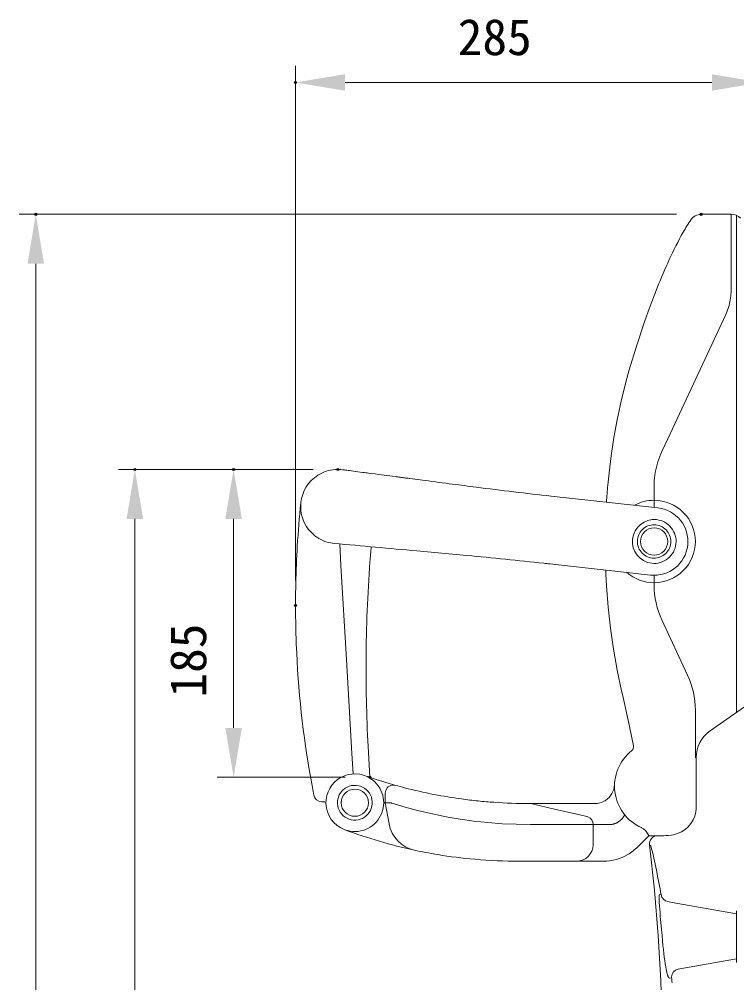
# Model space of a CAD drawing. Units: millimetres, scale not verified. Extents: x -203 to 203, y -143 to 143.
# Drawn here: x 8 to 51.5, y -44.6 to 13.8 of the extents above; entities that cross this region are included whole.
import ezdxf
from ezdxf.enums import TextEntityAlignment as Align

# ---------------------------------------------------------------- set-up
doc = ezdxf.new("R2010")
doc.units = ezdxf.units.MM
doc.header["$LTSCALE"] = 0.25
doc.header["$PDMODE"] = 32
doc.header["$PDSIZE"] = 0.125
for name, color, linetype, lineweight in [('0-1_DIMENSION_LINES$02_DIMENSI', 7, 'Continuous', 18), ('0-8_DIMENSION_LINES$03_LINES', 7, 'Continuous', 18), ('0-9_DIMENSION_LINES$04_SUB_LIN', 4, 'Continuous', 18)]:
    doc.layers.add(name, color=color, linetype=linetype, lineweight=lineweight)
doc.layers.add('0-2_DEFPOINTS', color=7, linetype='Continuous')
doc.styles.add('ＭＳ ゴシック', font='')
doc.styles.get('ＭＳ ゴシック').set_extended_font_data('MS Gothic')

# ---------------------------------------------------------------- blocks, each defined once
blk = doc.blocks.new('D21')
at = {"layer": '0-1_DIMENSION_LINES$02_DIMENSI'}
for p, q in [((257.8513, 150.5), (218.0032, 150.5)), ((219.0032, 57.4998), (219.0032, 147.5002))]:
    blk.add_line(p, q, dxfattribs=at)
blk.add_solid([(219.5031, 147.5002), (218.5032, 147.5002), (219.0032, 150.5)], dxfattribs=at)
at = {"layer": '0-2_DEFPOINTS'}
for p in [(219.0032, 150.5), (259.3513, 150.5)]:
    blk.add_point(p, dxfattribs=at)
blk = doc.blocks.new('D22')
at = {"layer": '0-1_DIMENSION_LINES$02_DIMENSI'}
for p, q in [((235.8168, 135.0203), (224.01, 135.0203)), ((225.01, 57.4998), (225.01, 132.0205))]:
    blk.add_line(p, q, dxfattribs=at)
blk.add_solid([(225.51, 132.0205), (224.51, 132.0205), (225.01, 135.0203)], dxfattribs=at)
at = {"layer": '0-2_DEFPOINTS'}
for p in [(225.01, 135.0203), (237.3168, 135.0203)]:
    blk.add_point(p, dxfattribs=at)
blk = doc.blocks.new('D23')
at = {"layer": '0-1_DIMENSION_LINES$02_DIMENSI'}
for p, q in [((235.8168, 135.0203), (230, 135.0203)), ((231, 119.3422), (231, 132.0205)), ((237.763, 116.3424), (230, 116.3424))]:
    blk.add_line(p, q, dxfattribs=at)
for points in [[(231.5, 132.0205), (230.5, 132.0205), (231, 135.0203)], [(230.5, 119.3422), (231.5, 119.3422), (231, 116.3424)]]:
    blk.add_solid(points, dxfattribs=at)
at = {"layer": '0-2_DEFPOINTS'}
for p in [(231, 135.0203), (237.3168, 135.0203), (239.263, 116.3424)]:
    blk.add_point(p, dxfattribs=at)
at = {"layer": '0-1_DIMENSION_LINES$02_DIMENSI', "style": 'ＭＳ ゴシック'}
blk.add_text('185', height=2.199, rotation=90, dxfattribs=at).set_placement((230, 121.1814), align=Align.BOTTOM_LEFT)
blk = doc.blocks.new('D26')
at = {"layer": '0-1_DIMENSION_LINES$02_DIMENSI'}
for p, q in [((234.7563, 128.2729), (234.7563, 159.5)), ((263, 150.3757), (263, 159.5)), ((260.0002, 158.5), (237.7561, 158.5))]:
    blk.add_line(p, q, dxfattribs=at)
for points in [[(237.7561, 159), (237.7561, 158), (234.7563, 158.5)], [(260.0002, 158), (260.0002, 159), (263, 158.5)]]:
    blk.add_solid(points, dxfattribs=at)
at = {"layer": '0-2_DEFPOINTS'}
for p in [(234.7563, 158.5), (263, 148.8757), (234.7563, 126.7729)]:
    blk.add_point(p, dxfattribs=at)
at = {"layer": '0-1_DIMENSION_LINES$02_DIMENSI', "style": 'ＭＳ ゴシック'}
blk.add_text('285', height=2.199, dxfattribs=at).set_placement((244.5924, 159.5), align=Align.BOTTOM_LEFT)

msp = doc.modelspace()

# ---------------------------------------------------------------- linework, layer by layer
at = {"layer": '0-8_DIMENSION_LINES$03_LINES'}
for p, q in [((51.1686, 2), (49.3513, 2)), ((46.208, -3.7405), (46.6893, -2.4644)), ((45.9443, -4.4705), (46.208, -3.7405)), ((45.444, -5.9488), (45.9443, -4.4705)), ((44.9917, -7.4403), (45.444, -5.9488)), ((44.786, -8.1916), (44.9917, -7.4403)), ((44.5037, -9.3314), (44.786, -8.1916)), ((44.2587, -10.4695), (44.5037, -9.3314)), ((44.0633, -11.5348), (44.2587, -10.4695)), ((43.8927, -12.6531), (44.0633, -11.5348)), ((43.7654, -13.686), (43.8927, -12.6531)), ((27.613, -13.4993), (27.716, -13.5129)), ((28.5244, -13.6185), (28.838, -13.6593)), ((29.9598, -13.8054), (30.8015, -13.9154)), ((43.6914, -14.4336), (43.7654, -13.686)), ((31.6958, -14.0324), (32.6132, -14.1525)), ((40.2646, -15.0983), (46.7252, -15.8124)), ((35.1454, -18.7009), (32.1085, -18.4224)), ((39.8141, -19.1735), (46.2748, -19.8876)), ((43.7162, -21.8321), (43.615, -20.5471)), ((43.8581, -23.1132), (43.7162, -21.8321)), ((44.0407, -24.3892), (43.8581, -23.1132)), ((44.2637, -25.6587), (44.0407, -24.3892)), ((44.527, -26.9205), (44.2637, -25.6587)), ((44.5773, -27.1442), (44.527, -26.9205)), ((44.9288, -28.6929), (44.5773, -27.1442)), ((52.7868, -27.3189), (49.9025, -29.3385)), ((45.2516, -30.2479), (44.9288, -28.6929)), ((29.263, -32.1576), (29.1762, -30.6475)), ((49.05, -33.9586), (49.05, -30.977)), ((30.2, -33.7), (30.2, -33.1302)), ((26.5224, -33.6455), (26.3402, -33.64)), ((26.5725, -33.6714), (26.5293, -33.6464)), ((30.2, -33.7), (30.4245, -34.9732)), ((38.9658, -33.75), (38.8981, -33.75)), ((42.9028, -33.75), (38.9721, -33.75)), ((39.0333, -33.7577), (39.0264, -33.7562)), ((40.5343, -34.1042), (39.0333, -33.7577)), ((41.9125, -34.4224), (40.5343, -34.1042)), ((41.9125, -34.4224), (42.4125, -34.5378)), ((42.8, -35.7495), (42.8, -35.025)), ((42.8, -36.25), (42.8, -35.7495)), ((46.227, -35.7), (46.2266, -35.7)), ((46.2241, -36.2607), (46.523, -39.0043)), ((46.2241, -36.2607), (46.3057, -36.3166)), ((40.4218, -37.25), (38.3235, -37.25)), ((40.4218, -37.25), (41.8, -37.25)), ((41.8123, -37.25), (43.4406, -37.25)), ((46.523, -39.0043), (46.7496, -41.7548)), ((47.3303, -39.7002), (47.5896, -39.7459)), ((47.5896, -39.7459), (51.5, -40.4354)), ((51.5, -43.3912), (51.5, -40.2515)), ((46.7496, -41.7548), (46.9035, -44.5015)), ((51.5, -43.1646), (47.9357, -43.7931)), ((46.9035, -44.5015), (46.9855, -47.2507))]:
    msp.add_line(p, q, dxfattribs=at)
for points in [[(46.1924, -35.6934), (46.1429, -35.7429), (45.5145, -36.3713)], [(46.2491, -35.7), (46.2332, -35.7), (46.227, -35.7)], [(47.08, -35.7), (46.5955, -35.7), (46.4451, -35.7001), (46.326, -35.7001), (46.2508, -35.7), (46.2491, -35.7)]]:
    msp.add_lwpolyline(points, dxfattribs=at)
for centre in [(46.5, -17.85), (28.35, -33.7)]:
    msp.add_circle(centre, 0.825, dxfattribs=at)
for centre, radius, start, end in [((49.3513, 1.25), 0.75, 90, 146.36176), ((51.1686, 1.2), 0.8, 45, 90), ((60.2357, -5.9921), 13.8236, 146.36145, 150.03162), ((72.9547, -12.6278), 28.1632, 151.26235, 158.8421), ((27.3168, -15.7297), 2.25, 122.66222, 173.69268), ((27.3168, -15.7297), 2.25, 108.18038, 122.66143), ((27.3168, -15.7297), 2.25, 94.03605, 108.18038), ((27.3168, -15.7297), 2.25, 82.43612, 94.03605), ((74.3407, 340.7934), 357.3609, 262.50328, 262.55324), ((133.2861, 791.6869), 812.091, 262.55252, 262.58805), ((269.6392, 1840.0817), 1869.3156, 262.59872, 262.60401), ((-81.1878, -862.6457), 856.0862, 82.59213, 82.60426), ((-151.0278, -1399.2869), 1397.2529, 82.5575, 82.58938), ((-3487.4315, -26911.6361), 27126.838, 82.54753, 82.54799), ((-2026.5214, -15743.3975), 15863.4543, 82.54715, 82.54755), ((23866.9139, 182206.28), 183772.5765, 262.54759, 262.54763), ((682.5605, 4964.8723), 5021.2664, 262.54707, 262.54836), ((1807.2411, 13562.4169), 13692.061, 262.54764, 262.54787), ((-861.1555, -6838.4724), 6882.5988, 82.54816, 82.54863), ((-910.3914, -7215.3479), 7262.6768, 82.54771, 82.54861), ((-276.7213, -2370.8941), 2376.9557, 82.54468, 82.54745), ((188.5105, 1175.5066), 1199.8302, 262.53429, 262.61463), ((188.5105, 1175.5066), 1199.8302, 262.61463, 262.6836), ((68.8533, 243.5359), 260.2095, 262.68316, 263.69229), ((83.4327, -17.9657), 39.898, 174.92104, 176.41142), ((85.0797, -21.7271), 60.3233, 174.0853, 176.57972), ((27.3168, -15.7297), 2.25, 173.69268, 224.72314), ((46.5, -17.85), 2.05, 353.69273, 83.69273), ((46.509, -17.8429), 1.3239, 84.04565, 174.0388), ((46.5002, -17.8499), 1.3317, 353.68604, 83.69933), ((27.3169, -15.7296), 2.2501, 224.72289, 239.2037), ((27.3169, -15.7297), 2.25, 239.20369, 253.34793), ((27.3169, -15.7297), 2.25, 253.34794, 264.80996), ((660.7459, 6957.5421), 7004.232, 264.80968, 264.85071), ((46.5072, -17.8588), 1.3239, 173.34659, 263.3397), ((46.5, -17.85), 2.05, 263.69273, 353.69273), ((46.5001, -17.8502), 1.3317, 263.68604, 353.69933), ((85.0841, -21.7274), 60.3278, 176.76032, 177.84542), ((85.061, -21.7261), 60.3046, 176.5809, 176.76029), ((117.3563, -25.5713), 88.3257, 175.1947, 175.7869), ((9.8663, -291.7433), 274.2101, 83.72994, 84.71045), ((117.3975, -25.5747), 88.3671, 175.78737, 179.63602), ((9.8663, -291.7433), 274.2101, 83.65553, 83.72994), ((85.0754, -21.727), 60.319, 177.84545, 178.39364), ((84.628, -17.9663), 41.0941, 182.26187, 183.60059), ((85.0793, -21.7273), 60.323, 178.67693, 179.20107), ((85.0986, -21.7276), 60.3423, 178.39367, 178.67702), ((85.0912, -21.7271), 60.3349, 179.20139, 181.16355), ((85.0802, -21.7271), 60.324, 181.16377, 182.24068), ((85.0742, -21.7274), 60.3179, 182.24058, 190.11611), ((117.3987, -25.5748), 88.3683, 179.63599, 183.29087), ((51.05, -30.9769), 2, 125.00345, 180.0006), ((44.9573, -30.3061), 0.3, 308.35492, 11.17585), ((46.8507, -32.6988), 2.7513, 128.35492, 246.08856), ((28.35, -33.7), 1.75, 56.87149, 181.25765), ((85.0742, -21.7274), 60.3179, 190.11611, 190.99904), ((28.35, -33.7), 1.0545, 93.28978, 273.29124), ((28.35, -33.7), 1.75, 250.02526, 56.87149), ((28.35, -33.7), 1.0545, 273.28982, 93.2912), ((29.3628, -32.1519), 0.1, 183.28881, 235.67567), ((38.8837, -3.7665), 29.9828, 251.28539, 254.41409), ((30.7, -33.1302), 0.5, 99.34247, 180), ((30.7, -33.1302), 0.5, 75.19147, 99.34246), ((38.8853, -3.7626), 29.987, 254.41314, 255.4804), ((42.9028, -32.55), 1.2, 302.72347, 357.29921), ((26.3551, -33.1402), 0.5, 190.99904, 268.2905), ((38.8912, -3.7381), 30.0122, 255.48122, 258.97082), ((38.8887, -3.7488), 30.0012, 258.97164, 262.20842), ((26.5206, -33.6788), 0.0336, 74.85739, 86.88288), ((26.5026, -33.7398), 0.0978, 0.85053, 44.39243), ((28.35, -33.7), 1.75, 181.25662, 249.43641), ((38.8882, -3.7529), 29.9971, 262.20829, 264.15625), ((38.8886, -3.7491), 30.0009, 264.15624, 265.98602), ((38.8981, -3.6144), 30.136, 265.98593, 270), ((38.9658, -34.0501), 0.3001, 80.69299, 90.00017), ((38.9641, -34.0598), 0.31, 78.40748, 80.6661), ((42.9028, -32.55), 1.2, 270.01998, 299.55121), ((42.903, -32.5501), 1.1999, 299.54824, 302.72028), ((47.3333, -33.9584), 1.7168, 281.43086, 350.11518), ((47.3333, -33.9585), 1.7167, 350.11821, 357.96879), ((47.3349, -33.9587), 1.715, 357.9707, 0.00101), ((32.3941, -34.6259), 2, 190.00004, 257.87986), ((42.3, -35.025), 0.5, 67.85353, 77), ((42.3, -35.025), 0.5, 0.00001, 67.85359), ((28.35, -33.7), 1.75, 249.43641, 250.0251), ((38.2738, -7.2464), 30.0037, 249.47119, 257.87986), ((45.4325, -35.8975), 0.7476, 66.03765, 66.08934), ((45.432, -35.8986), 0.7488, 20.59567, 66.03905), ((46.2266, -35.6), 0.1, 200.67198, 270.02065), ((47.08, -32.6999), 3.0001, 270.00016, 281.40835), ((46.7204, -36.2), 0.5, 90.49487, 186.97049), ((38.2777, -7.225), 30.0255, 257.88114, 259.16771), ((38.2731, -7.2496), 30.0005, 259.16754, 260.61191), ((41.8, -36.25), 1, 270, 360), ((43.3936, -34.2506), 2.9993, 300.09283, 315.00173), ((38.2733, -7.2447), 30.0053, 260.61311, 264.93923), ((38.2718, -7.2674), 29.9826, 264.93829, 270.09885), ((43.3915, -34.2467), 3.0037, 270.93662, 300.09074), ((47.416, -39.2105), 0.4971, 189.91273, 260.08098), ((48.0533, -44.2736), 0.4935, 103.77141, 178.81283), ((48.0544, -44.2724), 0.4945, 178.94868, 185.62234), ((-3.8471, -48.2654), 51.5604, 4.05132, 4.38764)]:
    msp.add_arc(centre, radius, start, end, dxfattribs=at)
at = {"layer": '0-9_DIMENSION_LINES$04_SUB_LIN'}
for p, q in [((51.5, 1.9281), (51.5, -28.2199)), ((51.1508, -2.9537), (51.1607, -2.8361)), ((51.1607, -2.8361), (51.1666, -2.7183)), ((51.1666, -2.7183), (51.1686, -2.6003)), ((51.0427, -3.5329), (51.0721, -3.4186)), ((51.0721, -3.4186), (51.0976, -3.3034)), ((51.0976, -3.3034), (51.1192, -3.1875)), ((51.1192, -3.1875), (51.137, -3.0708)), ((51.137, -3.0708), (51.1508, -2.9537)), ((47.3264, -11.6193), (50.8393, -4.0859)), ((50.8393, -4.0859), (50.8874, -3.9781)), ((50.8874, -3.9781), (50.9318, -3.8688)), ((50.9318, -3.8688), (50.9725, -3.7581)), ((50.9725, -3.7581), (51.0095, -3.6461)), ((51.0095, -3.6461), (51.0427, -3.5329)), ((46.9685, -12.3869), (47.3264, -11.6193)), ((46.7264, -13.0125), (46.779, -12.8531)), ((46.779, -12.8531), (46.8369, -12.6956)), ((46.8369, -12.6956), (46.9001, -12.5402)), ((46.9001, -12.5402), (46.9685, -12.3869)), ((46.601, -13.4999), (46.6374, -13.336)), ((46.6374, -13.336), (46.6792, -13.1735)), ((46.6792, -13.1735), (46.7264, -13.0125)), ((46.5113, -14.1646), (46.5253, -13.9974)), ((46.5253, -13.9974), (46.545, -13.8307)), ((46.545, -13.8307), (46.5702, -13.6648)), ((46.5702, -13.6648), (46.601, -13.4999)), ((46.5, -14.5), (46.5028, -14.3322)), ((46.5, -14.5), (46.5, -15.7875)), ((46.5028, -14.3322), (46.5113, -14.1646)), ((27.5113, -19.3023), (27.4352, -17.9966)), ((27.5113, -19.3027), (27.8442, -25.0178)), ((46.5, -20.5), (46.5, -19.9)), ((46.9685, -22.6131), (48.5315, -25.9651)), ((28.1755, -30.7051), (27.8442, -25.0178)), ((49, -28.0782), (49, -30.977)), ((28.2482, -31.9529), (28.1755, -30.7051)), ((30.1, -33.7), (30.4398, -33.7)), ((30.4568, -33.7003), (30.4398, -33.7)), ((30.4739, -33.7012), (30.4568, -33.7003)), ((30.4909, -33.7026), (30.4739, -33.7012)), ((30.5078, -33.7047), (30.4909, -33.7026)), ((30.5247, -33.7073), (30.5078, -33.7047)), ((30.5414, -33.7104), (30.5247, -33.7073)), ((30.5581, -33.7142), (30.5414, -33.7104)), ((30.5746, -33.7185), (30.5581, -33.7142)), ((30.5909, -33.7234), (30.5746, -33.7185)), ((31.4066, -33.9684), (30.5909, -33.7234)), ((32.2293, -34.1884), (31.4066, -33.9684)), ((33.0584, -34.383), (32.2293, -34.1884)), ((33.8931, -34.5522), (33.0584, -34.383)), ((44.5969, -34.6102), (44.7181, -34.4371)), ((34.7326, -34.6957), (33.8931, -34.5522)), ((35.5761, -34.8135), (34.7326, -34.6957)), ((36.4227, -34.9054), (35.5761, -34.8135)), ((36.4227, -34.9054), (37.2805, -34.9718)), ((37.2805, -34.9718), (38.1398, -35.0117)), ((38.1398, -35.0117), (39, -35.025)), ((39, -35.025), (40.4218, -35.025)), ((42.8, -35.025), (43.8, -35.025)), ((43.8, -35.025), (43.8333, -35.0244)), ((43.8333, -35.0244), (43.8667, -35.0227)), ((43.8667, -35.0227), (43.8999, -35.0199)), ((43.8999, -35.0199), (43.933, -35.0159)), ((43.933, -35.0159), (43.9659, -35.0108)), ((43.9659, -35.0108), (43.9987, -35.0045)), ((43.9987, -35.0045), (44.0312, -34.9971)), ((44.0312, -34.9971), (44.0635, -34.9887)), ((44.0635, -34.9887), (44.0954, -34.9791)), ((44.0954, -34.9791), (44.127, -34.9684)), ((44.127, -34.9684), (44.1582, -34.9567)), ((44.1582, -34.9567), (44.189, -34.9438)), ((44.189, -34.9438), (44.2194, -34.93)), ((44.2194, -34.93), (44.2492, -34.9151)), ((44.2492, -34.9151), (44.2785, -34.8992)), ((44.2785, -34.8992), (44.3073, -34.8823)), ((44.3073, -34.8823), (44.3354, -34.8644)), ((44.3354, -34.8644), (44.3629, -34.8456)), ((44.3629, -34.8456), (44.3898, -34.8258)), ((44.3898, -34.8258), (44.416, -34.8052)), ((44.416, -34.8052), (44.4414, -34.7836)), ((44.4414, -34.7836), (44.4661, -34.7612)), ((44.4661, -34.7612), (44.49, -34.7379)), ((44.49, -34.7379), (44.5131, -34.7139)), ((44.5131, -34.7139), (44.5354, -34.6891)), ((44.5354, -34.6891), (44.5568, -34.6635)), ((44.5568, -34.6635), (44.5773, -34.6372)), ((44.5773, -34.6372), (44.5969, -34.6102)), ((46.8035, -39.4002), (46.803, -39.448)), ((46.803, -39.448), (46.8035, -39.4958)), ((46.8039, -39.3827), (46.8035, -39.4002)), ((46.8035, -39.4958), (46.8072, -39.6162)), ((46.8048, -39.3652), (46.8039, -39.3827)), ((46.806, -39.3478), (46.8048, -39.3652)), ((46.8075, -39.3304), (46.806, -39.3478)), ((46.8072, -39.6162), (46.8147, -39.7666)), ((46.8083, -39.3235), (46.8075, -39.3304)), ((46.8092, -39.317), (46.8083, -39.3235)), ((46.8101, -39.3109), (46.8092, -39.317)), ((46.8111, -39.3053), (46.8101, -39.3109)), ((46.8122, -39.3), (46.8111, -39.3053)), ((46.8134, -39.2952), (46.8122, -39.3)), ((46.814, -39.293), (46.8134, -39.2952)), ((46.8146, -39.2908), (46.814, -39.293)), ((46.8152, -39.2888), (46.8146, -39.2908)), ((46.8159, -39.2868), (46.8152, -39.2888)), ((46.8166, -39.285), (46.8159, -39.2868)), ((46.8172, -39.2833), (46.8166, -39.285)), ((46.818, -39.2817), (46.8172, -39.2833)), ((46.8183, -39.2809), (46.818, -39.2817)), ((46.8187, -39.2801), (46.8183, -39.2809)), ((46.8191, -39.2794), (46.8187, -39.2801)), ((46.8194, -39.2787), (46.8191, -39.2794)), ((46.8198, -39.2781), (46.8194, -39.2787)), ((46.8202, -39.2774), (46.8198, -39.2781)), ((46.8206, -39.2768), (46.8202, -39.2774)), ((46.821, -39.2762), (46.8206, -39.2768)), ((46.8214, -39.2757), (46.821, -39.2762)), ((46.8218, -39.2751), (46.8214, -39.2757)), ((46.8222, -39.2746), (46.8218, -39.2751)), ((46.8226, -39.2742), (46.8222, -39.2746)), ((46.823, -39.2737), (46.8226, -39.2742)), ((46.8232, -39.2735), (46.823, -39.2737)), ((46.8235, -39.2733), (46.8232, -39.2735)), ((46.8237, -39.2731), (46.8235, -39.2733)), ((46.8239, -39.2729), (46.8237, -39.2731)), ((46.8241, -39.2727), (46.8239, -39.2729)), ((46.8243, -39.2725), (46.8241, -39.2727)), ((46.8245, -39.2723), (46.8243, -39.2725)), ((46.8247, -39.2722), (46.8245, -39.2723)), ((46.825, -39.272), (46.8247, -39.2722)), ((46.8252, -39.2718), (46.825, -39.272)), ((46.8254, -39.2717), (46.8252, -39.2718)), ((46.8256, -39.2715), (46.8254, -39.2717)), ((46.8259, -39.2714), (46.8256, -39.2715)), ((46.8261, -39.2713), (46.8259, -39.2714)), ((46.8263, -39.2712), (46.8261, -39.2713)), ((46.8265, -39.271), (46.8263, -39.2712)), ((46.8268, -39.2709), (46.8265, -39.271)), ((46.827, -39.2708), (46.8268, -39.2709)), ((46.8272, -39.2707), (46.827, -39.2708)), ((46.8275, -39.2706), (46.8272, -39.2707)), ((46.8277, -39.2706), (46.8275, -39.2706)), ((46.8279, -39.2705), (46.8277, -39.2706)), ((46.8282, -39.2704), (46.8279, -39.2705)), ((46.8284, -39.2703), (46.8282, -39.2704)), ((46.8286, -39.2703), (46.8284, -39.2703)), ((46.8289, -39.2702), (46.8286, -39.2703)), ((46.8292, -39.2702), (46.8289, -39.2702)), ((46.8294, -39.2702), (46.8292, -39.2702)), ((46.8297, -39.2701), (46.8294, -39.2702)), ((46.83, -39.2701), (46.8297, -39.2701)), ((46.8303, -39.2701), (46.83, -39.2701)), ((46.8305, -39.2701), (46.8303, -39.2701)), ((46.8308, -39.2701), (46.8305, -39.2701)), ((46.8311, -39.2701), (46.8308, -39.2701)), ((46.8314, -39.2701), (46.8311, -39.2701)), ((46.8317, -39.2701), (46.8314, -39.2701)), ((46.832, -39.2702), (46.8317, -39.2701)), ((46.8322, -39.2702), (46.832, -39.2702)), ((46.8325, -39.2703), (46.8322, -39.2702)), ((46.8328, -39.2703), (46.8325, -39.2703)), ((46.833, -39.2704), (46.8328, -39.2703)), ((46.8333, -39.2705), (46.833, -39.2704)), ((46.8333, -39.2705), (46.9263, -39.2961)), ((46.8147, -39.7666), (46.8268, -39.9603)), ((46.8268, -39.9603), (46.8408, -40.1582)), ((46.8408, -40.1582), (46.8566, -40.3658)), ((46.8566, -40.3658), (46.8744, -40.5888)), ((46.8744, -40.5888), (46.8909, -40.7876)), ((46.8909, -40.7876), (46.9601, -41.5754)), ((46.9601, -41.5754), (46.9791, -41.7792)), ((46.9791, -41.7792), (47.006, -42.0583)), ((47.006, -42.0583), (47.0366, -42.3605)), ((47.0366, -42.3605), (47.0626, -42.6047)), ((47.0626, -42.6047), (47.0891, -42.8394)), ((47.0891, -42.8394), (47.1163, -43.0642)), ((47.1163, -43.0642), (47.144, -43.2763)), ((47.144, -43.2763), (47.1724, -43.4745)), ((47.1724, -43.4745), (47.2015, -43.6567)), ((47.2015, -43.6567), (47.2306, -43.8182)), ((47.2306, -43.8182), (47.2609, -43.9635)), ((47.2609, -43.9635), (47.2745, -44.0209)), ((47.2745, -44.0209), (47.2892, -44.078)), ((47.2892, -44.078), (47.3025, -44.1248)), ((47.3025, -44.1248), (47.3171, -44.1712)), ((47.3171, -44.1712), (47.3235, -44.1898)), ((47.3235, -44.1898), (47.3303, -44.2083)), ((47.3303, -44.2083), (47.3375, -44.2265)), ((47.3375, -44.2265), (47.3451, -44.2446)), ((47.3451, -44.2446), (47.3521, -44.2598)), ((47.3521, -44.2598), (47.3556, -44.2669)), ((47.3556, -44.2669), (47.3591, -44.2737)), ((47.3591, -44.2737), (47.3625, -44.2801)), ((47.3625, -44.2801), (47.366, -44.2863)), ((47.366, -44.2863), (47.3695, -44.2921)), ((47.3695, -44.2921), (47.3729, -44.2975)), ((47.3729, -44.2975), (47.3764, -44.3027)), ((47.3764, -44.3027), (47.3798, -44.3075)), ((47.3798, -44.3075), (47.3833, -44.312)), ((47.3833, -44.312), (47.385, -44.3141)), ((47.385, -44.3141), (47.3867, -44.3161)), ((47.3867, -44.3161), (47.3884, -44.3181)), ((47.3884, -44.3181), (47.3901, -44.32)), ((47.3901, -44.32), (47.3918, -44.3217)), ((47.3918, -44.3217), (47.3935, -44.3234)), ((47.3935, -44.3234), (47.3952, -44.3251)), ((47.3952, -44.3251), (47.3969, -44.3266)), ((47.3969, -44.3266), (47.3986, -44.3281)), ((47.3986, -44.3281), (47.4003, -44.3294)), ((47.4003, -44.3294), (47.402, -44.3307)), ((47.402, -44.3307), (47.4037, -44.3319)), ((47.4037, -44.3319), (47.4054, -44.3331)), ((47.4054, -44.3331), (47.4062, -44.3336)), ((47.4062, -44.3336), (47.4071, -44.3341)), ((47.4071, -44.3341), (47.4079, -44.3346)), ((47.4079, -44.3346), (47.4088, -44.3351)), ((47.4088, -44.3351), (47.4096, -44.3355)), ((47.4096, -44.3355), (47.4104, -44.3359)), ((47.4104, -44.3359), (47.4113, -44.3364)), ((47.4113, -44.3364), (47.4121, -44.3367)), ((47.4121, -44.3367), (47.413, -44.3371)), ((47.413, -44.3371), (47.4138, -44.3374)), ((47.4138, -44.3374), (47.4146, -44.3378)), ((47.4146, -44.3378), (47.4155, -44.3381)), ((47.4155, -44.3381), (47.4163, -44.3384)), ((47.4163, -44.3384), (47.4171, -44.3386)), ((47.4171, -44.3386), (47.418, -44.3389)), ((47.418, -44.3389), (47.4188, -44.3391)), ((47.4188, -44.3391), (47.4196, -44.3393)), ((47.4196, -44.3393), (47.4205, -44.3395)), ((47.4205, -44.3395), (47.4213, -44.3396)), ((47.4213, -44.3396), (47.4221, -44.3398)), ((47.4221, -44.3398), (47.423, -44.3399)), ((47.423, -44.3399), (47.4238, -44.34)), ((47.4238, -44.34), (47.4246, -44.34)), ((47.4246, -44.34), (47.4254, -44.3401)), ((47.4254, -44.3401), (47.4263, -44.3401)), ((47.4263, -44.3401), (47.4271, -44.3401)), ((47.4271, -44.3401), (47.4277, -44.3401)), ((47.4277, -44.3401), (47.4283, -44.3401)), ((47.4283, -44.3401), (47.4289, -44.3401)), ((47.4289, -44.3401), (47.4295, -44.34)), ((47.4295, -44.34), (47.4301, -44.34)), ((47.4301, -44.34), (47.4307, -44.3399)), ((47.4307, -44.3399), (47.4313, -44.3399)), ((47.4313, -44.3399), (47.4319, -44.3398)), ((47.5622, -44.3209), (47.4319, -44.3398))]:
    msp.add_line(p, q, dxfattribs=at)
for points in [[(51.1686, -2.6003), (51.1686, 1.4106), (51.1686, 2)], [(40.4218, -35.025), (41.8, -35.025), (42.799, -35.025)]]:
    msp.add_lwpolyline(points, dxfattribs=at)
for centre, radius, start, end in [((46.5, -17.8501), 2.5001, 90.00095, 118.6074), ((46.5, -17.85), 2.5, 359.99966, 90.00032), ((46.4978, -17.8516), 1.0149, 83.58021, 173.58917), ((46.5001, -17.8499), 1.013, 353.68604, 83.69933), ((46.4982, -17.848), 1.0149, 173.79641, 263.80494), ((46.5001, -17.8501), 1.013, 263.68604, 353.69933), ((46.5, -17.85), 2.5, 269.99983, 0.00031), ((46.5, -17.8501), 2.5, 228.77687, 270.00028), ((51.5, -20.5), 5, 179.99998, 205.00002), ((43.9998, -28.0783), 5.0002, 0.00085, 24.99976), ((-3.351, -48.2137), 51.062, 10.05788, 13.47332)]:
    msp.add_arc(centre, radius, start, end, dxfattribs=at)

# ---------------------------------------------------------------- block references
at = {"layer": '0-1_DIMENSION_LINES$02_DIMENSI'}
for name in ['D26', 'D21', 'D22', 'D23']:
    msp.add_blockref(name, (-210, -148.5), dxfattribs=at)

doc.saveas('drawing.dxf')
